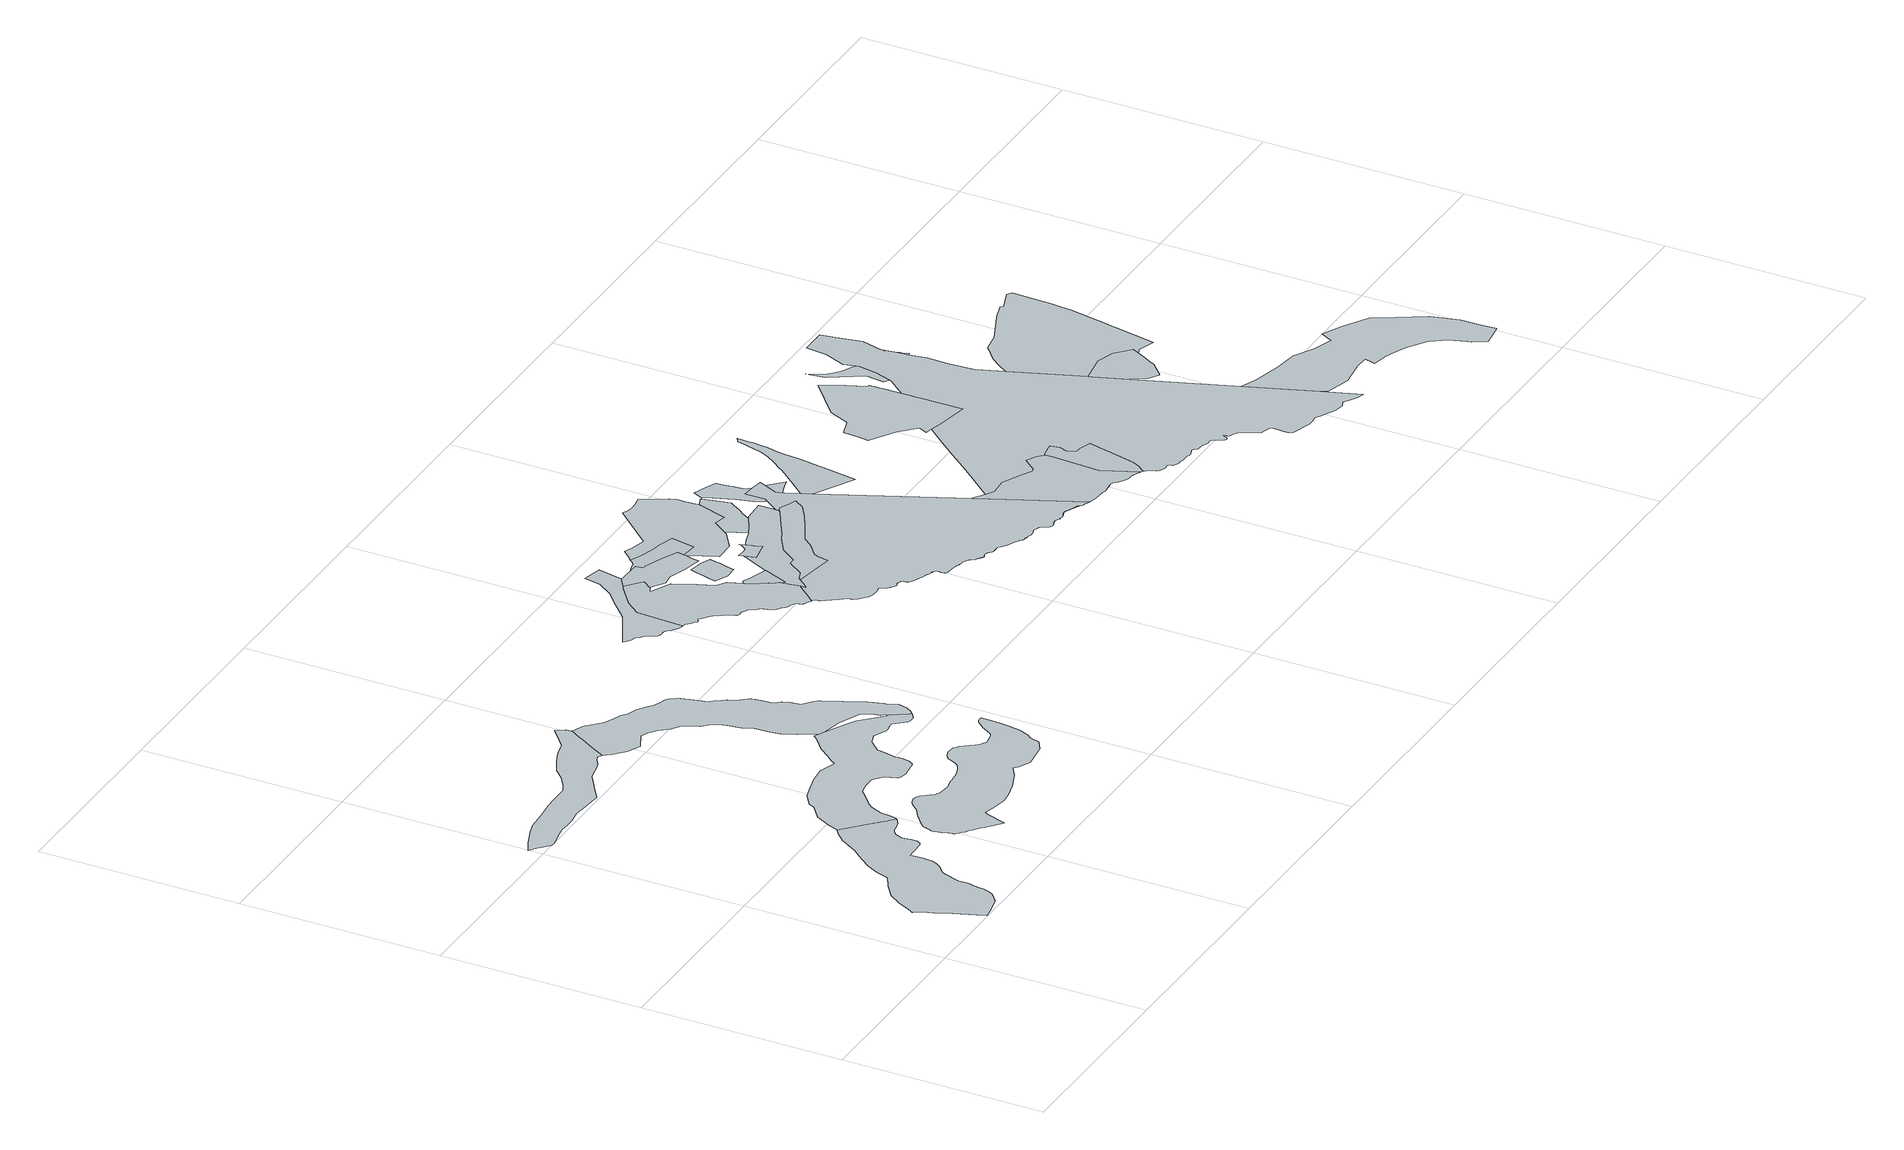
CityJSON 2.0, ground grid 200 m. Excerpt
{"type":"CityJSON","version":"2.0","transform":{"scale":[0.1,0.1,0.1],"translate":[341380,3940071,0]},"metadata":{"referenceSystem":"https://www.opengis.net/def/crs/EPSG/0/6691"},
"CityObjects":{
"object1":{"type":"GenericCityObject","attributes":{"prefecture":"14","disasterType":"1","areaType":"1","zoneNumber":"151-H24-41115","zoneName":"又野2","status":"0"},"geometry":[{"type":"MultiSurface","lod":"1","boundaries":[[[0,1,2,3,4,5,6,7,8,9,10,11,12,13,14,15,16,17,18,19,20,21,22,23,24,25,26,27,28,29,30,31,32,33,34,35,36,37,38,39,40,41,42,43,44,45,46,47,48,49,50,51,52,53,54,55,56,57,58,59,60,61,62,63,64,65,66,67,68,69,70,71,72,73,74,75,76,77,78,79,80,81,82,83,84,85,86,87,88,89,90,91,92,93,94,95]]]}]},
"object2":{"type":"GenericCityObject","attributes":{"prefecture":"14","disasterType":"1","areaType":"1","zoneNumber":"151-H24-41115","zoneName":"又野2","status":"0"},"geometry":[{"type":"MultiSurface","lod":"1","boundaries":[[[96,97,98,99,100,101,102,103,104,105,106,107,108,109,110,111,112,113,114,115,116,117,118,119,120,121,122,123,124,125,126,127,128,129,130,131,132,133,134,135,136,137,138,139,140,141,142,143,144,145,146,147,148,149,150,151,152,153,154,155]]]}]},
"object3":{"type":"GenericCityObject","attributes":{"prefecture":"14","disasterType":"1","areaType":"1","zoneNumber":"151-H24-41101","zoneName":"中野1","status":"0"},"geometry":[{"type":"MultiSurface","lod":"1","boundaries":[[[156,157,158,159,160,161,162,163,164,165,166,167,168,169,170,171,172,173,174,175,176,177,178,179,180,181,182,183,184,185,186,187,188,189,190,191,192,193,194,195,196,197,198,199,200,201,202,203,204,205,206,207,208,209,210,211,212,213,214,215,216,217,218,219,220,221,222,223,224,225,226,227,228,229,230,231,232,233,234,235,236,237,238,239,240,241,242,243,244,245,246,247,248,249,250,251,252,253,254,255,256,257,258,259,260,261,262,263,264,265,266,267,268,269,270,271,272,273,274,275,276,277,278,279,280,281,282,283,284,285,286,287,288,289,290,291,292,293,294,295,296,297,298,299,300]]]}]},
"object4":{"type":"GenericCityObject","attributes":{"prefecture":"14","disasterType":"1","areaType":"1","zoneNumber":"151-H24-41115","zoneName":"又野2","status":"0"},"geometry":[{"type":"MultiSurface","lod":"1","boundaries":[[[301,302,303,304,305,306,307,308,309,310,311,312,313,314,315,316,317,318,319,66,65,64,62,59,49,320,46,321,322,323,324,325,326,327,328,329,330,331,332,333,334,335,336,337,338,339,340,341,342,343,344,345,346,347,348,349,350,351,352,353,354,355,356,357,358,359,360,361,362,363,364,365,366,367,368,369,370,371,372,373,374,375,376,377,378,379,380,381,382,383,384]]]}]},
"object5":{"type":"GenericCityObject","attributes":{"prefecture":"14","disasterType":"1","areaType":"1","zoneNumber":"151-H24-41115","zoneName":"又野2","status":"0"},"geometry":[{"type":"MultiSurface","lod":"1","boundaries":[[[385,386,387,388,389,390,391,392,393,394,395,396,397,398,399,400,401,402,403,404,405,101,406,407,99,408,98,409,410,97,411,96,155,154,412,413,414,415,416,417,418,419,420,421,422,423,424,425,426,427,428,429,430,303,431,302,432,433,434,435,436,437,381,379,438,375,373,439,440,441,369,442,443,444,445,446,447,448,449,450,451,452,453,454,455,456,457,458,459,460,461,462,463,464,465,466,467,468,469,470,471,472,473,474,475,476,477,478,479,480,481,482,483,484]]]}]},
"object6":{"type":"GenericCityObject","attributes":{"prefecture":"14","disasterType":"2","areaType":"1","zoneNumber":82335,"zoneName":"三井C沢","status":"0"},"geometry":[{"type":"MultiSurface","lod":"1","boundaries":[[[485,486,487,488,489,490,491,492,493,494,495,496,497,498,499,500,501,502,503,504,505,506,507,508,509,510,511,512,513,514,515,516,517,518,519,520,521,522,523,524,525,526,527,528,529,530,531,532,533,534]]]}]},
"object7":{"type":"GenericCityObject","attributes":{"prefecture":"14","disasterType":"2","areaType":"2","zoneNumber":82335,"zoneName":"三井C沢","status":"0"},"geometry":[{"type":"MultiSurface","lod":"1","boundaries":[[[535,536,537,538,539,540,541,542,543,544,545,546,547,548,549,550,551,552,553]]]}]},
"object8":{"type":"GenericCityObject","attributes":{"prefecture":"14","disasterType":"1","areaType":"1","zoneNumber":"151-H22-41026","zoneName":"三井21","status":"0"},"geometry":[{"type":"MultiSurface","lod":"1","boundaries":[[[554,555,556,557,558,559,560,561,562,563,488,564,565,538,566,567,568,569,570,571,572,573,574,575,576,577,551,578,579,580,511,581,512,514,582,515,583,584,517,585,520,586,521,523,587,525,588,589,527,529,590,530,591,592,593,533,594,595,596,597,598,599,600,601,602,603,604,605,606,607,608,609,610,611,612,613,614,615,616,617,618,619,620,621,622,623,624,625,626,627,628,629,630,631,632,633,634,635,636,637,638,639,640,641,642,643,644,645,646,647,648,649,650,651,652,653,654,655,656,657,658,659,660,661,662,663,664,665,666,667]]]}]},
"object9":{"type":"GenericCityObject","attributes":{"prefecture":"14","disasterType":"1","areaType":"1","zoneNumber":"151-H22-41026","zoneName":"三井21","status":"0"},"geometry":[{"type":"MultiSurface","lod":"1","boundaries":[[[668,669,670,671,672,673,674,675,664,676,677,678,679,680,681,659,682,683]]]}]},
"object10":{"type":"GenericCityObject","attributes":{"prefecture":"14","disasterType":"1","areaType":"1","zoneNumber":"151-H22-41028","zoneName":"三井23","status":"0"},"geometry":[{"type":"MultiSurface","lod":"1","boundaries":[[[684,685,686,687,688,689,690,489,540,691,539,564,487,692,560,693,694,695,696,697,698,699,700,701,702,703,704,705,706,707,708]]]}]},
"object11":{"type":"GenericCityObject","attributes":{"prefecture":"14","disasterType":"1","areaType":"1","zoneNumber":"151-H22-41027","zoneName":"三井22","status":"0"},"geometry":[{"type":"MultiSurface","lod":"1","boundaries":[[[709,710,711,712,713,714,715,716,717,718,719,720,721,722]]]}]},
"object12":{"type":"GenericCityObject","attributes":{"prefecture":"14","disasterType":"1","areaType":"1","zoneNumber":"151-H22-41028","zoneName":"三井23","status":"0"},"geometry":[{"type":"MultiSurface","lod":"1","boundaries":[[[723,724,725,726,727,728,729,730,731,732,733,734,735,736,737,688,738,739,740,741,742,701,743,744]]]}]},
"object13":{"type":"GenericCityObject","attributes":{"prefecture":"14","disasterType":"1","areaType":"1","zoneNumber":"151-H22-41025","zoneName":"三井20","status":"0"},"geometry":[{"type":"MultiSurface","lod":"1","boundaries":[[[745,746,747,748,749,750,751,752,753,754,755,756,757,758,759,760,761,762,763]]]}]},
"object14":{"type":"GenericCityObject","attributes":{"prefecture":"14","disasterType":"1","areaType":"1","zoneNumber":"151-H22-41028","zoneName":"三井23","status":"0"},"geometry":[{"type":"MultiSurface","lod":"1","boundaries":[[[764,765,766,767,768,769,770,732,771,684,772,708,705,773,774,742,700,775,776,777,778,779,780,781,782,783,784,785,786,787,788,789,790,791,792,793]]]}]},
"object15":{"type":"GenericCityObject","attributes":{"prefecture":"14","disasterType":"1","areaType":"1","zoneNumber":"151-H22-41025","zoneName":"三井20","status":"0"},"geometry":[{"type":"MultiSurface","lod":"1","boundaries":[[[794,795,796,797,798,799,800,801,802,803,804,805,806,807,808,809,810,811,812,813,814,815,816,817,818,819,820,821,745,822,749,754,757,823,824,672,825,826,827,659,828,829,830,831,832,833,834]]]}]},
"object16":{"type":"GenericCityObject","attributes":{"prefecture":"14","disasterType":"1","areaType":"1","zoneNumber":"151-H22-41024","zoneName":"三井19","status":"0"},"geometry":[{"type":"MultiSurface","lod":"1","boundaries":[[[835,836,837,838,839,840,841,842,843,844,802,845,846,847,848,849,850,851,852,853,854,855,856,857,858,859,860,861,862,863,864,865,866,867,868,869,870,871,872,873,874,875,876,834,877,878,879,880,881,882,883,884,885,886,887,888]]]}]},
"object17":{"type":"GenericCityObject","attributes":{"prefecture":"14","disasterType":"1","areaType":"1","zoneNumber":"151-H22-41028","zoneName":"三井23","status":"0"},"geometry":[{"type":"MultiSurface","lod":"1","boundaries":[[[889,781,890,891,892,893,894,895,896,897,778,819,898,899,817,900,901,902,903,904,905,906,907]]]}]},
"object18":{"type":"GenericCityObject","attributes":{"prefecture":"14","disasterType":"2","areaType":"1","zoneNumber":82336,"zoneName":"三井B沢","status":"0"},"geometry":[{"type":"MultiSurface","lod":"1","boundaries":[[[908,909,910,911,912,913,914,915,916,917,918,811,919,920,806,843,921,844,804,922,923,924,925,926,852,927,854,857,928,859,929,860,862,930,863,931,866,932,867,933,868,934,870,935,936,937,873,938,939,830,657,940,941,942,943,944,640,945,643,645,946,648,947,948,653,949,950,951,952,953,954,955,956,957,958,959,960,961,962,963,964,965,966,967,968,969,970,971,972,973,974,975,976,977,978,979,980,981,982,983,984,985,986,987,988,989,990,991,992,993,994,995,996,997,998,999,1000,1001,1002,1003,1004,1005,1006,1007,1008,1009,1010,1011,1012,1013,1014,1015,1016,1017,1018,1019,1020,1021,1022,1023,1024,1025,1026,1027,1028,1029,1030,1031,1032,1033,1034,1035,1036,1037,1038,1039,1040,1041,1042,1043,1044,1045,1046,1047,1048,1049,1050,1051,1052,1053,1054,1055,1056,1057,1058,1059,1060,1061,1062,1063,1064,1065,1066,1067,1068,1069,1070,1071,1072,1073,1074,1075,1076,1077,1078,1079,1080,1081,1082,1083,1084,1085,1086,1087,1088,1089]]]}]},
"object19":{"type":"GenericCityObject","attributes":{"prefecture":"14","disasterType":"1","areaType":"1","zoneNumber":"151-H22-41023","zoneName":"三井18","status":"0"},"geometry":[{"type":"MultiSurface","lod":"1","boundaries":[[[1090,1091,1092,1093,1094,1095,1096,1097,1098,1099,1100,964,1101,966,1102,1103,1104,1105,1106,1107,1108,1109,971,1110,972,1111,1112,974,1113,975,977,1114,1115,1116,979,1117,980,1118,1119,982,1120,984,1121,1122,986,1123,988,990,1124,992,1125,1126,993,995,1127,1128,997,1129,1130,1131,1132,1000,1133,1134,1002,1135,1004,1136,1137,1138,1008,1139,1010,1140,1141,1013,1142,1143,1144,1145,1146,1147,1148,1149,1150,1151,1152,1018,1020,1153,1154,1022,1155,1156,1023,1024,1157,1158,1026,1159,1028,1160,1030,1161,1032,1162,1163,1164,1165,1036,1037,1166,1167,1039,1168,1169,1170,1171,1172,1044,1173,1174,1047,1175,1176,1177,1178,1050,1179,1180,1181,1182,1183,1184,1185,1054,1186,1187,1188,1189,1058,1190,1191,1192,1193,1194,1195,1062,1196,1197,1198,1065,1199,1200,1201,1066,1202,1203,1068,1204,1205,1206,1207,1074,1208,1075,1209,1210,1077,1211,1212,1080,1213,1214,1215,1216,1217,1218,1085,1219,1220,1221,1222,1223,1224,1225,1226,1227,1228,1229,1230,1231,1232,1233,1234,1235,1236,1237,1238,1239,1240,1241,1242,1243,1244,1245,1246,1247,1248,1249,1250,1251,1252,1253,1254,1255,1256,1257,1258,1259,1260,1261,1262,1263,1264,1265,1266,1267,1268,1269,1270,1271,1272,1273,1274,1088,1275,1276]]]}]},
"object20":{"type":"GenericCityObject","attributes":{"prefecture":"14","disasterType":"2","areaType":"2","zoneNumber":82336,"zoneName":"三井B沢","status":"0"},"geometry":[{"type":"MultiSurface","lod":"1","boundaries":[[[1277,1278,1279,1280,1281,1282,1283,1284,1285]]]}]},
"object21":{"type":"GenericCityObject","attributes":{"prefecture":"14","disasterType":"1","areaType":"1","zoneNumber":"151-H22-41029","zoneName":"三井24","status":"0"},"geometry":[{"type":"MultiSurface","lod":"1","boundaries":[[[1286,1287,912,1288,914,1289,1290,1291,1292,1293,1294,1295,1296,1297,1298,1299,1300,1301,1302,1303,1304,1305,1306,1307,1308,1309,1310,1311,1312,1313,917,1314,1315,1281,1316,1283,1317,910]]]}]},
"object22":{"type":"GenericCityObject","attributes":{"prefecture":"14","disasterType":"1","areaType":"1","zoneNumber":"151-H22-41029","zoneName":"三井24","status":"0"},"geometry":[{"type":"MultiSurface","lod":"1","boundaries":[[[1318,1319,1320,1321,1322,1323,1324,1325,1326,1327,1328,1329,1330,1331,1332,1333,1334,1335,1336,1337,908,1338,1089,1339,1340]]]}]},
"object23":{"type":"GenericCityObject","attributes":{"prefecture":"14","disasterType":"1","areaType":"1","zoneNumber":"151-H22-41022","zoneName":"三井17","status":"0"},"geometry":[{"type":"MultiSurface","lod":"1","boundaries":[[[1341,1342,1343,1344,1345,1346,1347,1348,1349,1350,1351,1352,1353,1354,1355,1356,1357,1358,1359,1260,1360,1361,1362,1363,1364,1365,1366,1367,1241,1368,1369,1243,1370,1371,1246,1248,1372,1249,1373,1252,1374,1375,1255,1376,1377,1378,1379]]]}]},
"object24":{"type":"GenericCityObject","attributes":{"prefecture":"14","disasterType":"1","areaType":"1","zoneNumber":"151-H22-41030","zoneName":"三井25","status":"0"},"geometry":[{"type":"MultiSurface","lod":"1","boundaries":[[[1380,1381,1382,1383,1384,1385,1386,1387,1388,1389,1390,1391,1392,1393,1394,1395,1396,1397,1398,1399,1400,1401,1402,1403,1404,1405,1406]]]}]},
"object25":{"type":"GenericCityObject","attributes":{"prefecture":"14","disasterType":"2","areaType":"1","zoneNumber":82043,"zoneName":"三井A沢","status":"0"},"geometry":[{"type":"MultiSurface","lod":"1","boundaries":[[[1407,1408,1409,1410,1411,1412,1413,1414,1415,1416,1417,1418,1419,1420,1421,1422,1423,1424,1425,1426,1427,1428,1429,1430,1384,1431,1432,1433,1434,1435,1403,1436,1437,1438,1439,1440,1441,1273,1087,1442,1443,1444,1034,1163,1164,1035,1038,1167,1445,1041,1170,1446,1447,1045,1174,1048,1176,1448,1178,1049,1180,1449,1181,1184,1053,1450,1189,1451,1057,1190,1452,1192,1195,1061,1453,1198,1064,1454,1200,1066,1202,1203,1069,1455,1071,1456,1072,1207,1457,1458,1212,1079,1215,1082,1459,1083,1217,1460,1086,1220,1461,1221,1223,1462,1224,1463,1228,1464,1465,1466,1234,1467,1468,1469,1367,1242,1369,1470,1245,1371,1471,1375,1254,1377,1472,1379,1473,1474,1475,1476,1477,1478,1479,1480,1481,1482,1483,1484,1485,1486,1487,1488,1489,1490,1491,1492,1493,1494,1495,1496,1497,1498,1499,1500,1501,1502,1503,1504,1505,1506,1507,1508,1509,1510,1511,1512,1513,1514,1515,1516,1517,1518,1519,1520,1521,1522,1523,1524,1525,1526,1527,1528,1529]]]}]},
"object26":{"type":"GenericCityObject","attributes":{"prefecture":"14","disasterType":"1","areaType":"1","zoneNumber":"151-H22-41030","zoneName":"三井25","status":"0"},"geometry":[{"type":"MultiSurface","lod":"1","boundaries":[[[1530,1531,1532,1533,1383,1534,1432,1535,1536,1537,1538,1539,1540,1434,1541,1406,1542,1543]]]}]},
"object27":{"type":"GenericCityObject","attributes":{"prefecture":"14","disasterType":"1","areaType":"1","zoneNumber":"151-H22-41021","zoneName":"三井16","status":"0"},"geometry":[{"type":"MultiSurface","lod":"1","boundaries":[[[1544,1545,1546,1547,1548,1549,1550,1551,1552,1553,1554,1555]]]}]},
"object28":{"type":"GenericCityObject","attributes":{"prefecture":"14","disasterType":"1","areaType":"1","zoneNumber":"151-H22-41032","zoneName":"三井27","status":"0"},"geometry":[{"type":"MultiSurface","lod":"1","boundaries":[[[1556,1557,1558,1559,1560,1561,1562,1563,1564,1565,1566,1567,1568,1569,1570,1571,1572]]]}]},
"object29":{"type":"GenericCityObject","attributes":{"prefecture":"14","disasterType":"1","areaType":"1","zoneNumber":"151-H22-41021","zoneName":"三井16","status":"0"},"geometry":[{"type":"MultiSurface","lod":"1","boundaries":[[[1573,1574,1575,1576,1577,1578,1579,1580,1581,1582,1583,1584]]]}]},
"object30":{"type":"GenericCityObject","attributes":{"prefecture":"14","disasterType":"1","areaType":"1","zoneNumber":"151-H22-41031","zoneName":"三井26","status":"0"},"geometry":[{"type":"MultiSurface","lod":"1","boundaries":[[[1414,1585,1586,1587,1416,1588,1589,1590,1591,1425,1592,1593,1594,1595,1596,1597,1598,1599,1600,1601,1602,1429,1603,1604,1605,1606,1607,1608,1609]]]}]},
"object31":{"type":"GenericCityObject","attributes":{"prefecture":"14","disasterType":"2","areaType":"2","zoneNumber":82043,"zoneName":"三井A沢","status":"0"},"geometry":[{"type":"MultiSurface","lod":"1","boundaries":[[[1610,1611,1612,1613,1614,1615,1616,1617,1618]]]}]},
"object32":{"type":"GenericCityObject","attributes":{"prefecture":"14","disasterType":"1","areaType":"1","zoneNumber":"151-H22-41020","zoneName":"三井15","status":"0"},"geometry":[{"type":"MultiSurface","lod":"1","boundaries":[[[1619,1620,1621,1622,1623,1624,1625,1626,1408,1627,1628,1629,1630,1631,1632,1633,1529,1634,1635,1636,1637]]]}]},
"object33":{"type":"GenericCityObject","attributes":{"prefecture":"14","disasterType":"1","areaType":"1","zoneNumber":"151-H22-41032","zoneName":"三井27","status":"0"},"geometry":[{"type":"MultiSurface","lod":"1","boundaries":[[[1638,1639,1640,1641,1642,1643,1644,1645,1646,1647,1648,1649,1409,1650,1651,1652,1653,1654,1655,1627,1407,1656,1657,1658,1622,1659,1660,1661,1662,1663,1664,1665,1666,1667]]]}]},
"object34":{"type":"GenericCityObject","attributes":{"prefecture":"14","disasterType":"1","areaType":"1","zoneNumber":"151-H22-41019","zoneName":"三井14","status":"0"},"geometry":[{"type":"MultiSurface","lod":"1","boundaries":[[[1668,1669,1670,1528,1671,1672,1673,1674,1675,1676,1677,1678,1679,1680,1681,1682,1683,1527,1684,1685,1686,1687,1688,1689,1690,1691,1692,1693,1694,1695,1696,1697,1698,1699,1700,1701,1702,1703,1704,1705,1706,1707,1708,1709,1710,1711,1712,1713,1714,1715,1716,1717]]]}]}
},
"vertices":[
[1100,63,0],[1138,94,0],[1186,137,0],[1212,179,0],[1224,203,0],[1233,252,0],[1236,269,0],[1237,271,0],[1252,366,0],[1255,381,0],[1261,409,0],[1264,451,0],[1262,515,0],[1275,559,0],[1280,571,0],[1281,574,0],[1302,630,0],[1315,673,0],[1341,711,0],[1379,746,0],[1412,779,0],[1447,829,0],[1470,881,0],[1473,949,0],[1473,960,0],[1476,979,0],[1476,980,0],[1466,1066,0],[1466,1094,0],[1513,1099,0],[1543,1101,0],[1545,1101,0],[1664,1102,0],[1698,1119,0],[1715,1156,0],[1715,1217,0],[1704,1276,0],[1704,1277,0],[1705,1303,0],[1716,1333,0],[1737,1379,0],[1774,1412,0],[1797,1426,0],[1854,1434,0],[1903,1445,0],[1976,1490,0],[1975,1491,0],[1954,1510,0],[1943,1521,0],[1933,1530,0],[1929,1533,0],[1922,1539,0],[1914,1545,0],[1896,1563,0],[1892,1567,0],[1880,1579,0],[1869,1590,0],[1854,1603,0],[1836,1619,0],[1827,1630,0],[1826,1631,0],[1820,1638,0],[1798,1657,0],[1794,1661,0],[1790,1664,0],[1642,1804,0],[1569,1873,0],[1507,1827,0],[1424,1747,0],[1318,1574,0],[1281,1529,0],[1214,1449,0],[1131,1343,0],[1067,1217,0],[1033,1124,0],[1019,1092,0],[903,1027,0],[762,923,0],[675,796,0],[615,673,0],[601,649,0],[598,645,0],[594,641,0],[594,640,0],[592,635,0],[585,623,0],[588,622,0],[605,612,0],[629,553,0],[670,447,0],[730,295,0],[809,93,0],[816,77,0],[841,11,0],[842,9,0],[957,27,0],
[1891,4511,0],[1918,4556,0],[1954,4616,0],[1972,4646,0],[2010,4710,0],[2021,4730,0],[2040,4762,0],[2032,4787,0],[2028,4809,0],[1978,4895,0],[1977,4895,0],[1945,4868,0],[1926,4850,0],[1924,4848,0],[1922,4847,0],[1776,4721,0],[1664,4693,0],[1583,4670,0],[1481,4622,0],[1363,4560,0],[1269,4466,0],[1159,4391,0],[1090,4356,0],[1085,4353,0],[1084,4354,0],[1069,4351,0],[999,4348,0],[902,4351,0],[777,4346,0],[648,4330,0],[543,4319,0],[406,4311,0],[294,4275,0],[202,4238,0],[117,4205,0],[105,4200,0],[5,4149,0],[76,4088,0],[118,4052,0],[172,4006,0],[202,3996,0],[274,4010,0],[380,4032,0],[464,4047,0],[547,4038,0],[635,4039,0],[763,4059,0],[846,4054,0],[961,4042,0],[1108,4029,0],[1235,4119,0],[1322,4178,0],[1407,4233,0],[1508,4254,0],[1555,4263,0],[1629,4290,0],[1680,4323,0],[1735,4347,0],[1777,4319,0],[1828,4405,0],
[3894,1630,0],[3851,1631,0],[3844,1631,0],[3837,1627,0],[3833,1625,0],[3826,1622,0],[3825,1621,0],[3808,1609,0],[3755,1547,0],[3751,1542,0],[3698,1446,0],[3696,1449,0],[3691,1442,0],[3672,1421,0],[3669,1419,0],[3663,1417,0],[3662,1416,0],[3626,1407,0],[3572,1397,0],[3544,1391,0],[3540,1392,0],[3538,1393,0],[3534,1396,0],[3517,1406,0],[3503,1417,0],[3494,1423,0],[3478,1435,0],[3428,1488,0],[3420,1497,0],[3362,1576,0],[3349,1582,0],[3334,1593,0],[3322,1602,0],[3310,1611,0],[3296,1613,0],[3279,1616,0],[3272,1617,0],[3261,1618,0],[3241,1618,0],[3209,1616,0],[3167,1597,0],[3133,1568,0],[3127,1562,0],[3119,1546,0],[3087,1477,0],[3085,1472,0],[3066,1447,0],[3063,1444,0],[3030,1421,0],[3029,1422,0],[3029,1421,0],[2943,1384,0],[2936,1383,0],[2897,1376,0],[2889,1375,0],[2865,1371,0],[2864,1370,0],[2782,1367,0],[2776,1366,0],[2757,1362,0],[2703,1350,0],[2685,1346,0],[2684,1346,0],[2674,1347,0],[2604,1352,0],[2600,1352,0],[2576,1357,0],[2555,1361,0],[2527,1373,0],[2525,1373,0],[2522,1376,0],[2494,1409,0],[2485,1420,0],[2441,1478,0],[2431,1489,0],[2402,1509,0],[2395,1514,0],[2383,1515,0],[2371,1517,0],[2354,1519,0],[2346,1517,0],[2315,1509,0],[2303,1505,0],[2288,1495,0],[2286,1493,0],[2271,1481,0],[2201,1409,0],[2196,1405,0],[2120,1353,0],[2085,1325,0],[2054,1302,0],[2052,1301,0],[1995,1251,0],[1985,1242,0],[1972,1230,0],[1970,1223,0],[1943,1139,0],[1939,1131,0],[1936,1122,0],[1935,1121,0],[1952,1035,0],[1965,1007,0],[1980,936,0],[1980,919,0],[1980,914,0],[2013,888,0],[2018,883,0],[2026,874,0],[2056,851,0],[2063,845,0],[2090,825,0],[2112,805,0],[2141,782,0],[2175,754,0],[2200,734,0],[2213,722,0],[2270,676,0],[2347,612,0],[2418,812,0],[2433,846,0],[2563,816,0],[2702,793,0],[2822,808,0],[2962,846,0],[3133,914,0],[3239,984,0],[3276,949,0],[3397,890,0],[3650,922,0],[3706,959,0],[3749,986,0],[3779,1087,0],[3813,1127,0],[3814,1129,0],[3814,1130,0],[3833,1171,0],[3858,1226,0],[3876,1329,0],[3876,1332,0],[3880,1355,0],[3884,1419,0],[3884,1420,0],[3884,1421,0],[3884,1431,0],[3889,1536,0],
[3257,2638,0],[3029,2758,0],[2985,2781,0],[2939,2805,0],[2893,2750,0],[2767,2648,0],[2679,2538,0],[2622,2466,0],[2596,2427,0],[2559,2433,0],[2421,2479,0],[2253,2457,0],[2116,2424,0],[1984,2386,0],[1863,2303,0],[1825,2235,0],[1695,2132,0],[1604,1974,0],[1576,1882,0],[1964,1500,0],[1992,1530,0],[1999,1581,0],[2001,1634,0],[2008,1666,0],[2008,1668,0],[2065,1789,0],[2088,1815,0],[2111,1843,0],[2242,1953,0],[2271,1987,0],[2333,1999,0],[2376,2006,0],[2408,2006,0],[2438,2005,0],[2486,2003,0],[2517,1985,0],[2580,1924,0],[2606,1868,0],[2621,1813,0],[2647,1794,0],[2652,1790,0],[2720,1782,0],[2835,1796,0],[2867,1798,0],[2901,1812,0],[2930,1859,0],[2944,1919,0],[2942,1969,0],[2938,2003,0],[2965,2123,0],[2976,2197,0],[3058,2282,0],[3059,2281,0],[3062,2284,0],[3083,2306,0],[3132,2319,0],[3180,2338,0],[3293,2283,0],[3304,2277,0],[3305,2277,0],[3348,2276,0],[3398,2290,0],[3435,2289,0],[3537,2180,0],[3565,2168,0],[3616,2166,0],[3675,2207,0],[3676,2208,0],[3675,2210,0],[3666,2224,0],[3653,2244,0],[3642,2260,0],[3635,2270,0],[3625,2285,0],[3623,2290,0],[3614,2306,0],[3601,2325,0],[3585,2350,0],[3576,2364,0],[3566,2381,0],[3562,2383,0],[3555,2386,0],[3549,2389,0],[3345,2595,0],
[2953,4208,0],[2929,4241,0],[2896,4266,0],[2846,4283,0],[2783,4309,0],[2699,4370,0],[2684,4377,0],[2624,4413,0],[2535,4446,0],[2480,4488,0],[2408,4519,0],[2303,4564,0],[2288,4576,0],[2286,4577,0],[2190,4672,0],[2169,4694,0],[2138,4707,0],[2084,4734,0],[2060,4741,0],[2040,4761,0],[2026,4736,0],[2003,4702,0],[1980,4661,0],[1965,4634,0],[1937,4589,0],[1926,4571,0],[1907,4535,0],[1837,4253,0],[1947,4157,0],[2077,4095,0],[2238,4173,0],[2315,4143,0],[2395,4081,0],[2467,3988,0],[2547,3942,0],[2573,3900,0],[2631,3781,0],[2689,3724,0],[2735,3652,0],[2754,3577,0],[2769,3437,0],[2815,3334,0],[2825,3187,0],[2836,3084,0],[2897,2951,0],[2949,2865,0],[2992,2765,0],[3244,2715,0],[3455,2620,0],[3516,2516,0],[3529,2444,0],[3556,2420,0],[3562,2384,0],[3616,2300,0],[3655,2238,0],[3673,2208,0],[3674,2209,0],[3712,2240,0],[3746,2296,0],[3771,2387,0],[3729,2495,0],[3722,2515,0],[3722,2516,0],[3685,2658,0],[3668,2691,0],[3629,2763,0],[3620,2785,0],[3619,2787,0],[3594,2858,0],[3555,2918,0],[3506,3036,0],[3497,3055,0],[3477,3081,0],[3380,3163,0],[3365,3263,0],[3339,3332,0],[3294,3384,0],[3295,3384,0],[3294,3385,0],[3284,3425,0],[3282,3487,0],[3270,3559,0],[3257,3595,0],[3257,3596,0],[3251,3613,0],[3250,3614,0],[3226,3650,0],[3176,3709,0],[3148,3777,0],[3117,3817,0],[3118,3818,0],[3084,3872,0],[3036,3920,0],[3027,3970,0],[3005,4082,0],[3005,4083,0],[3005,4084,0],[3005,4087,0],[2983,4160,0],[2966,4189,0],
[4264,5331,0],[4416,5453,0],[4452,5477,0],[4497,5506,0],[4601,5574,0],[4610,5580,0],[4656,5821,0],[4471,5869,0],[4437,5700,0],[4333,5550,0],[4179,5413,0],[4019,5263,0],[3818,5160,0],[3627,5063,0],[3652,5041,0],[3680,5021,0],[3701,5008,0],[3722,5008,0],[3740,5002,0],[3757,4985,0],[3774,4962,0],[3803,4944,0],[3819,4926,0],[3838,4898,0],[3847,4870,0],[3859,4845,0],[3868,4838,0],[3875,4833,0],[3880,4830,0],[3890,4827,0],[3907,4823,0],[3919,4820,0],[3939,4821,0],[3954,4821,0],[3972,4814,0],[3975,4812,0],[3983,4806,0],[3989,4801,0],[3990,4799,0],[4005,4777,0],[4012,4771,0],[4016,4766,0],[4045,4747,0],[4051,4743,0],[4055,4741,0],[4060,4738,0],[4079,4728,0],[4123,4717,0],[4123,4718,0],[4146,5188,0],
[4109,5210,0],[4239,5355,0],[4388,5486,0],[4451,5542,0],[4468,5556,0],[4493,5579,0],[4545,5625,0],[4590,5838,0],[4560,5846,0],[4515,5858,0],[4483,5669,0],[4356,5523,0],[4207,5386,0],[4070,5233,0],[3942,5079,0],[3882,5023,0],[3926,4995,0],[3977,4961,0],[4012,5034,0],
[4727,5147,0],[4588,5221,0],[4532,5244,0],[4529,5249,0],[4528,5252,0],[4575,5275,0],[4588,5291,0],[4657,5374,0],[4630,5396,0],[4580,5437,0],[4463,5534,0],[4459,5537,0],[4435,5551,0],[4428,5554,0],[4411,5546,0],[4395,5524,0],[4361,5498,0],[4307,5449,0],[4300,5443,0],[4275,5420,0],[4260,5405,0],[4247,5393,0],[4207,5356,0],[4018,5161,0],[3852,4861,0],[3851,4861,0],[3860,4846,0],[3872,4834,0],[3894,4826,0],[3917,4821,0],[3936,4821,0],[3954,4820,0],[3977,4811,0],[3992,4798,0],[4015,4767,0],[4035,4753,0],[4058,4739,0],[4079,4730,0],[4098,4726,0],[4114,4720,0],[4153,4714,0],[4178,4696,0],[4199,4675,0],[4225,4659,0],[4233,4648,0],[4238,4638,0],[4246,4634,0],[4259,4635,0],[4278,4648,0],[4286,4654,0],[4296,4651,0],[4307,4643,0],[4316,4629,0],[4330,4615,0],[4364,4592,0],[4380,4579,0],[4396,4561,0],[4428,4528,0],[4445,4498,0],[4472,4463,0],[4494,4411,0],[4502,4379,0],[4510,4372,0],[4526,4365,0],[4543,4363,0],[4569,4370,0],[4609,4347,0],[4637,4334,0],[4648,4322,0],[4658,4304,0],[4668,4286,0],[4682,4268,0],[4698,4254,0],[4709,4238,0],[4715,4218,0],[4724,4179,0],[4730,4161,0],[4746,4129,0],[4758,4113,0],[4788,4096,0],[4800,4084,0],[4823,4058,0],[4839,4046,0],[4854,4038,0],[4884,4031,0],[4932,4003,0],[4940,3994,0],[4940,3982,0],[4938,3971,0],[4940,3960,0],[4940,3959,0],[4943,3956,0],[4951,3946,0],[4969,3935,0],[4970,3934,0],[4986,3925,0],[5006,3915,0],[5025,3906,0],[5034,3903,0],[5034,3904,0],[5086,3963,0],[5194,4087,0],[5217,4109,0],[5217,4111,0],[5204,4196,0],[5192,4277,0],[5190,4295,0],[5145,4349,0],[5137,4384,0],[5060,4505,0],[5031,4578,0],[4975,4717,0],[4886,4777,0],[4829,4941,0],
[5264,4365,0],[5264,4366,0],[5283,4414,0],[5289,4429,0],[5319,4507,0],[5137,4569,0],[5070,4603,0],[5036,4582,0],[5011,4566,0],[4988,4547,0],[4964,4526,0],[4928,4496,0],[4887,4462,0],[5032,4364,0],[5219,4262,0],[5239,4307,0],
[4861,5562,0],[4861,5564,0],[4791,5567,0],[4761,5568,0],[4751,5568,0],[4698,5571,0],[4662,5572,0],[4472,5579,0],[4438,5400,0],[4721,5195,0],[4832,5212,0],[5014,5157,0],[5198,5111,0],[5208,5158,0],[5220,5209,0],[5228,5245,0],[5231,5258,0],[5235,5276,0],[5241,5301,0],[5250,5343,0],[5094,5422,0],[4934,5479,0],[4908,5489,0],[4869,5489,0],[4867,5512,0],
[5229,4860,0],[5248,4933,0],[5257,4970,0],[5271,5031,0],[5167,5075,0],[5026,5097,0],[5010,5038,0],[5000,5000,0],[4984,4937,0],[4968,4878,0],[4953,4821,0],[5086,4764,0],[5206,4763,0],[5212,4788,0],
[5419,5362,0],[5426,5399,0],[5431,5427,0],[5444,5497,0],[5301,5538,0],[5187,5565,0],[5046,5611,0],[4944,5658,0],[4937,5651,0],[4931,5646,0],[4900,5615,0],[4882,5602,0],[4866,5598,0],[4839,5592,0],[4784,5576,0],[4750,5568,0],[4663,5548,0],[4936,5380,0],[5099,5318,0],[5221,5281,0],[5401,5263,0],[5410,5316,0],
[5636,4868,0],[5620,4921,0],[5614,4894,0],[5592,4865,0],[5574,4841,0],[5570,4836,0],[5562,4831,0],[5559,4830,0],[5557,4830,0],[5549,4831,0],[5513,4835,0],[5450,4841,0],[5460,4797,0],[5487,4686,0],[5682,4718,0],[5659,4793,0],[5653,4813,0],[5649,4826,0],[5638,4862,0],
[5643,6095,0],[5283,5701,0],[5135,5732,0],[5051,5769,0],[4982,5696,0],[4934,5650,0],[4934,5649,0],[4882,5586,0],[4833,5528,0],[5033,5432,0],[5209,5306,0],[5355,4979,0],[5551,4989,0],[5733,5112,0],[5752,5138,0],[5857,5285,0],[5980,5256,0],[6073,5549,0],[6077,5561,0],[6074,5594,0],[6068,5661,0],[6067,5663,0],[6069,5741,0],[6070,5756,0],[6065,5777,0],[6050,5838,0],[5910,6078,0],[5823,6062,0],[5761,6060,0],[5708,6065,0],
[5335,4184,0],[5420,4215,0],[5531,4370,0],[5534,4373,0],[5600,4374,0],[5711,4530,0],[5875,4633,0],[5957,4671,0],[6176,4798,0],[6186,4804,0],[6220,4822,0],[6254,4842,0],[6264,4847,0],[6292,4862,0],[6307,4878,0],[6307,4886,0],[6308,4895,0],[6308,4907,0],[6308,4938,0],[6307,4980,0],[6307,5014,0],[6305,5080,0],[6089,5066,0],[6056,5049,0],[5931,4983,0],[5834,4939,0],[5821,4933,0],[5710,4901,0],[5588,4846,0],[5406,4678,0],[5356,4580,0],[5314,4498,0],[5210,4451,0],[5190,4296,0],[5204,4197,0],[5217,4113,0],[5217,4112,0],[5217,4110,0],[5221,4056,0],[5244,4072,0],[5321,4167,0],
[6481,4841,0],[6432,4861,0],[6376,4885,0],[6372,4886,0],[6348,4891,0],[6329,4886,0],[6290,4859,0],[6286,4856,0],[6260,4842,0],[6243,4833,0],[6148,4783,0],[6144,4787,0],[6134,4786,0],[6088,4766,0],[5964,4690,0],[5960,4690,0],[5959,4690,0],[5917,4664,0],[5887,4645,0],[5835,4613,0],[5813,4599,0],[5812,4599,0],[5796,4601,0],[5771,4593,0],[5767,4591,0],[5740,4579,0],[5736,4577,0],[5712,4558,0],[5696,4545,0],[5683,4534,0],[5681,4532,0],[5641,4493,0],[5572,4424,0],[5510,4363,0],[5509,4363,0],[5471,4329,0],[5365,4236,0],[5285,4159,0],[5287,4159,0],[5292,4160,0],[5296,4164,0],[5310,4170,0],[5356,4157,0],[5627,4113,0],[5723,4098,0],[5726,4097,0],[5750,4198,0],[5770,4251,0],[5896,4357,0],[5972,4452,0],[6183,4557,0],[6323,4634,0],[6462,4726,0],[6524,4823,0],
[6160,5589,0],[5796,5425,0],[5656,5465,0],[5642,5402,0],[5635,5368,0],[5625,5323,0],[5615,5278,0],[5604,5225,0],[5749,5144,0],[5903,4774,0],[5906,4779,0],[6091,5111,0],[6110,5136,0],[6152,5190,0],[6165,5206,0],[6180,5232,0],[6217,5293,0],[6232,5317,0],[6174,5584,0],
[6660,4845,0],[6601,4980,0],[6598,4996,0],[6584,5062,0],[6642,5186,0],[6674,5254,0],[6558,5266,0],[6431,5280,0],[6433,5078,0],[6410,5047,0],[6379,5004,0],[6297,4892,0],[6272,4856,0],[6258,4840,0],[6197,4812,0],[6110,4779,0],[6032,4740,0],[5963,4693,0],[5918,4665,0],[5873,4633,0],[5793,4600,0],[5748,4585,0],[5700,4548,0],[5654,4504,0],[5604,4462,0],[5542,4389,0],[5480,4339,0],[5416,4269,0],[5371,4230,0],[5323,4183,0],[5275,4151,0],[5229,4123,0],[5184,4081,0],[5141,4045,0],[5088,4016,0],[5035,4009,0],[4974,3999,0],[4937,3965,0],[4952,3941,0],[4987,3928,0],[5023,3909,0],[5050,3898,0],[5063,3874,0],[5070,3837,0],[5093,3797,0],[5169,3701,0],[5192,3669,0],[5211,3653,0],[5221,3626,0],[5218,3594,0],[5254,3552,0],[5301,3511,0],[5325,3490,0],[5370,3468,0],[5441,3465,0],[5473,3470,0],[5481,3472,0],[5505,3477,0],[5506,3474,0],[5530,3429,0],[5543,3403,0],[5591,3365,0],[5617,3352,0],[5638,3367,0],[5644,3368,0],[5662,3370,0],[5701,3352,0],[5708,3349,0],[5709,3348,0],[5709,3345,0],[5711,3306,0],[5716,3299,0],[5729,3280,0],[5735,3271,0],[5768,3258,0],[5790,3249,0],[5844,3226,0],[5858,3219,0],[5892,3210,0],[5898,3208,0],[5931,3192,0],[5943,3187,0],[5948,3186,0],[5977,3184,0],[5989,3170,0],[6007,3147,0],[6008,3146,0],[6008,3145,0],[6000,3109,0],[6001,3105,0],[6005,3080,0],[6026,3059,0],[6045,3055,0],[6073,3050,0],[6126,3048,0],[6142,3047,0],[6181,3032,0],[6184,3030,0],[6221,3019,0],[6250,3019,0],[6295,2997,0],[6300,2995,0],[6305,2988,0],[6323,2965,0],[6344,2939,0],[6349,2936,0],[6378,2917,0],[6412,2893,0],[6444,2908,0],[6484,2900,0],[6528,2868,0],[6536,2862,0],[6544,2863,0],[6581,2864,0],[6595,2863,0],[6618,2861,0],[6619,2861,0],[6652,2827,0],[6685,2810,0],[6713,2797,0],[6741,2784,0],[6749,2780,0],[6772,2765,0],[6789,2754,0],[6802,2748,0],[6823,2740,0],[6835,2730,0],[6841,2725,0],[6849,2719,0],[6849,2718,0],[6866,2717,0],[6883,2716,0],[6883,2715,0],[6917,2707,0],[6949,2699,0],[6997,2704,0],[7004,2706,0],[7009,2708,0],[7029,2716,0],[7032,2716,0],[7035,2715,0],[7076,2703,0],[7082,2702,0],[7108,2694,0],[7131,2649,0],[7134,2644,0],[7138,2636,0],[7149,2614,0],[7186,2598,0],[7203,2606,0],[7205,2607,0],[7231,2619,0],[7268,2624,0],[7272,2622,0],[7273,2621,0],[7305,2605,0],[7306,2605,0],[7309,2604,0],[7362,2597,0],[7366,2596,0],[7373,2600,0],[7384,2605,0],[7408,2617,0],[7437,2618,0],[7446,2619,0],[7448,2619,0],[7460,2613,0],[7489,2598,0],[7522,2581,0],[7547,2573,0],[7582,2562,0],[7603,2542,0],[7605,2541,0],[7614,2532,0],[7643,2520,0],[7656,2515,0],[7700,2497,0],[7700,2498,0],[7699,2499,0],[7339,3313,0],[7277,3452,0],[6704,4748,0],
[6716,3612,0],[6467,3773,0],[6228,3958,0],[5946,4007,0],[5753,3962,0],[5695,3881,0],[5598,3746,0],[5533,3634,0],[5521,3571,0],[5491,3501,0],[5478,3471,0],[5498,3475,0],[5509,3474,0],[5516,3466,0],[5522,3449,0],[5539,3415,0],[5565,3386,0],[5592,3365,0],[5609,3361,0],[5626,3364,0],[5642,3368,0],[5674,3362,0],[5690,3356,0],[5707,3349,0],[5713,3337,0],[5713,3323,0],[5713,3306,0],[5719,3289,0],[5733,3276,0],[5763,3260,0],[5815,3238,0],[5854,3222,0],[5889,3211,0],[5925,3194,0],[5966,3180,0],[5995,3167,0],[6005,3155,0],[6009,3143,0],[6007,3128,0],[5999,3099,0],[6006,3071,0],[6018,3061,0],[6034,3056,0],[6075,3054,0],[6124,3048,0],[6152,3041,0],[6191,3028,0],[6234,3023,0],[6272,3015,0],[6299,2994,0],[6313,2981,0],[6326,2965,0],[6351,2933,0],[6372,2920,0],[6390,2907,0],[6403,2897,0],[6414,2892,0],[6427,2896,0],[6440,2904,0],[6456,2905,0],[6475,2900,0],[6504,2883,0],[6521,2871,0],[6551,2860,0],[6587,2861,0],[6600,2865,0],[6612,2865,0],[6625,2857,0],[6650,2836,0],[6725,2794,0],[6755,2776,0],[6785,2756,0],[6822,2739,0],[6833,2728,0],[6834,2727,0],[6839,2722,0],[6854,2717,0],[6870,2716,0],[6884,2715,0],[6913,2708,0],[6920,2707,0],[6946,2701,0],[6982,2702,0],[7011,2708,0],[7019,2711,0],[7039,2718,0],[7043,2717,0],[7063,2709,0],[7068,2707,0],[7098,2695,0],[7104,2690,0],[7107,2687,0],[7111,2684,0],[7120,2669,0],[7128,2653,0],[7135,2640,0],[7152,2619,0],[7176,2606,0],[7186,2601,0],[7187,2601,0],[7211,2609,0],[7216,2610,0],[7236,2617,0],[7244,2619,0],[7270,2622,0],[7271,2622,0],[7285,2620,0],[7295,2612,0],[7302,2608,0],[7320,2598,0],[7331,2597,0],[7354,2594,0],[7363,2597,0],[7364,2597,0],[7383,2602,0],[7404,2612,0],[7434,2616,0],[7456,2613,0],[7461,2613,0],[7504,2591,0],[7537,2578,0],[7571,2562,0],[7596,2546,0],[7618,2532,0],[7633,2524,0],[7639,2522,0],[7651,2518,0],[7677,2507,0],[7696,2499,0],[7718,2494,0],[7755,2487,0],[7765,2485,0],[7794,2480,0],[7802,2479,0],[7819,2477,0],[7855,2473,0],[7897,2469,0],[7936,2463,0],[7945,2463,0],[7966,2464,0],[8005,2470,0],[8039,2475,0],[8054,2475,0],[8069,2473,0],[8070,2472,0],[8085,2469,0],[8107,2452,0],[8124,2431,0],[8155,2408,0],[8182,2393,0],[8209,2382,0],[8224,2380,0],[8229,2379,0],[8240,2378,0],[8245,2377,0],[8260,2376,0],[8275,2375,0],[8277,2374,0],[8278,2374,0],[8280,2373,0],[8318,2357,0],[8345,2345,0],[8356,2340,0],[8370,2334,0],[8370,2335,0],[8369,2335,0],[8227,2679,0],[8246,3164,0],[8246,3167,0],[8247,3209,0],[8246,3213,0],[8243,3227,0],[8216,3251,0],[8191,3274,0],[8178,3282,0],[8114,3318,0],[8091,3332,0],[7975,3197,0],[7942,3194,0],[7935,3197,0],[7846,3253,0],[7647,3343,0],[7476,3328,0],[7397,3381,0],[7291,3453,0],[6953,3437,0],[6884,3501,0],
[6537,5268,0],[6501,5272,0],[6488,5273,0],[6459,5075,0],[6432,5021,0],[6421,4999,0],[6457,4995,0],[6494,4991,0],[6529,5068,0],
[6705,5030,0],[6786,5051,0],[6575,5250,0],[6530,5292,0],[6509,5311,0],[6509,5347,0],[6497,5415,0],[6494,5435,0],[6487,5469,0],[6482,5497,0],[6479,5525,0],[6479,5572,0],[6475,5588,0],[6474,5591,0],[6466,5602,0],[6440,5613,0],[6377,5638,0],[6336,5651,0],[6334,5652,0],[6300,5666,0],[6241,5690,0],[6194,5587,0],[6213,5571,0],[6307,5303,0],[6352,5153,0],[6364,5129,0],[6396,5066,0],[6398,5064,0],[6420,5035,0],[6420,5034,0],[6456,4996,0],[6489,4962,0],
[7178,5020,0],[7179,5024,0],[7196,5162,0],[7210,5282,0],[7221,5373,0],[7241,5474,0],[7254,5544,0],[7261,5617,0],[7261,5682,0],[7261,5734,0],[7261,5782,0],[7215,5747,0],[7210,5727,0],[7190,5651,0],[7148,5491,0],[7106,5400,0],[7041,5303,0],[6975,5220,0],[6945,5173,0],[6777,4979,0],[6617,4796,0],[7099,4526,0],[7155,4877,0],
[8401,2335,0],[8457,2402,0],[8490,2471,0],[8530,2626,0],[8554,2728,0],[8585,2861,0],[8586,2866,0],[8591,2885,0],[8612,2962,0],[8490,2998,0],[8437,3003,0],[8389,3077,0],[8426,3171,0],[8412,3259,0],[8360,3250,0],[8314,3243,0],[8255,3233,0],[8251,3226,0],[8250,3223,0],[8238,3186,0],[8220,3131,0],[8195,2994,0],[8192,2989,0],[8174,2925,0],[8143,2814,0],[8195,2474,0],[8224,2381,0],[8225,2378,0],[8232,2378,0],[8266,2377,0],[8267,2376,0],[8279,2374,0],[8332,2350,0],[8363,2337,0],[8366,2336,0],[8383,2331,0],[8388,2326,0],[8392,2323,0],[8392,2324,0],
[8631,4669,0],[8631,4715,0],[8631,4762,0],[8631,4766,0],[8630,4844,0],[8630,4906,0],[8631,5019,0],[8628,5067,0],[8624,5119,0],[8621,5167,0],[8599,5170,0],[8528,5356,0],[8415,5567,0],[8049,5250,0],[7959,5047,0],[7790,4993,0],[7780,4894,0],[7774,4838,0],[7770,4796,0],[7764,4738,0],[8005,4581,0],[8165,4431,0],[8119,4341,0],[8193,4325,0],[8324,4298,0],[8632,4238,0],[8631,4493,0],
[9655,3479,0],[9643,3510,0],[9394,4200,0],[9298,4466,0],[9291,4575,0],[9283,4725,0],[9286,4928,0],[9260,5097,0],[9254,5137,0],[9242,5235,0],[9229,5344,0],[9228,5355,0],[9286,5568,0],[9244,5758,0],[9209,5958,0],[8955,5956,0],[8935,5755,0],[8843,5538,0],[8877,5427,0],[8880,5417,0],[8878,5407,0],[8850,5209,0],[8788,5046,0],[8778,5019,0],[8629,4842,0],[8573,4776,0],[8480,4666,0],[8379,4547,0],[8331,4489,0],[8182,4313,0],[8033,4136,0],[7884,3960,0],[7736,3783,0],[7587,3607,0],[7438,3430,0],[7289,3254,0],[7140,3077,0],[6991,2901,0],[6884,2711,0],[6951,2703,0],[6999,2706,0],[7047,2717,0],[7106,2689,0],[7141,2633,0],[7188,2601,0],[7232,2616,0],[7283,2623,0],[7315,2597,0],[7408,2615,0],[7445,2619,0],[7503,2587,0],[7566,2562,0],[7645,2519,0],[7695,2500,0],[7758,2486,0],[7808,2478,0],[7853,2474,0],[7951,2463,0],[8004,2467,0],[8052,2475,0],[8094,2469,0],[8130,2429,0],[8191,2391,0],[8243,2375,0],[8275,2377,0],[8391,2325,0],[8409,2304,0],[8448,2237,0],[8448,2216,0],[8474,2197,0],[8519,2173,0],[8585,2175,0],[8600,2159,0],[8603,2135,0],[8639,2111,0],[8666,2105,0],[8692,2105,0],[8721,2094,0],[8755,2094,0],[8795,2093,0],[8824,2085,0],[8853,2085,0],[8912,2108,0],[8938,2097,0],[8959,2062,0],[9025,2061,0],[9069,2040,0],[9088,2034,0],[9130,2039,0],[9164,2010,0],[9190,1956,0],[9208,1930,0],[9227,1916,0],[9248,1927,0],[9272,1976,0],[9283,1968,0],[9282,1939,0],[9290,1918,0],[9340,1907,0],[9385,1869,0],[9447,1747,0],[9478,1696,0],[9517,1683,0],[9554,1672,0],[9578,1658,0],[9590,1629,0],[9581,1513,0],[9581,1489,0],[9602,1446,0],[9804,1386,0],[9843,1385,0],[9927,1396,0],[9954,1367,0],[10017,1339,0],[10112,1290,0],[10215,1273,0],[10275,1300,0],[10326,1264,0],[10404,1215,0],[10480,1199,0],[10351,1555,0],[10109,2223,0],[9770,3160,0],
[8703,4586,0],[8709,4613,0],[8713,4635,0],[8729,4711,0],[8611,4777,0],[8515,4775,0],[8475,4724,0],[8453,4697,0],[8418,4654,0],[8400,4631,0],[8341,4557,0],[8549,4500,0],[8683,4488,0],[8698,4558,0],
[9482,2701,0],[9472,2756,0],[9465,2793,0],[9453,2852,0],[9446,2891,0],[9291,2887,0],[9299,2835,0],[9307,2788,0],[9313,2746,0],[9324,2682,0],[9331,2637,0],[9492,2648,0],
[9204,4077,0],[9201,4139,0],[9199,4177,0],[9198,4200,0],[9198,4204,0],[9194,4280,0],[9192,4304,0],[9144,4330,0],[9137,4339,0],[9057,4378,0],[9026,4309,0],[9016,4287,0],[8993,4238,0],[8985,4221,0],[8952,4147,0],[9014,4069,0],[9118,4069,0],
[9807,2677,0],[9730,2732,0],[9683,2766,0],[9680,2770,0],[9607,2838,0],[9537,2824,0],[9583,2735,0],[9598,2704,0],[9615,2659,0],[9643,2564,0],[9649,2544,0],[9811,2673,0],
[9281,5102,0],[9263,5143,0],[9257,5186,0],[9217,5322,0],[9079,5364,0],[8937,5408,0],[8881,5425,0],[8822,5455,0],[8745,5493,0],[8689,5526,0],[8634,5581,0],[8592,5645,0],[8584,5664,0],[8573,5689,0],[8544,5756,0],[8572,5573,0],[8759,5260,0],[8737,5082,0],[8819,5024,0],[8824,5021,0],[8883,4990,0],[8886,4989,0],[8927,4973,0],[8980,4954,0],[9084,5057,0],
[9156,5758,0],[9151,5957,0],[9130,5957,0],[9104,5957,0],[9092,5757,0],[9116,5557,0],[9076,5382,0],[9141,5370,0],[9180,5561,0],
[10135,3156,0],[10159,3201,0],[10203,3284,0],[10214,3305,0],[10238,3350,0],[10250,3373,0],[10103,3502,0],[9929,3553,0],[9601,3504,0],[9518,3492,0],[9530,3298,0],[9611,3239,0],[9624,3230,0],[9643,3215,0],[9704,3171,0],[9773,3159,0],[9857,3026,0],[9957,2959,0],[10099,3088,0],
[10595,4806,0],[10398,4734,0],[10373,4760,0],[10205,4707,0],[10198,4704,0],[10196,4703,0],[9879,4563,0],[9686,4530,0],[9666,4512,0],[9611,4464,0],[9538,4400,0],[9465,4308,0],[9388,4191,0],[9380,4180,0],[9337,4120,0],[9129,3831,0],[9306,3679,0],[9429,3585,0],[9682,3466,0],[9973,3344,0],[10130,3275,0],[10276,3327,0],[10439,3271,0],[10519,3686,0],[10534,3762,0],[10539,3785,0],[10608,4179,0],[10618,4279,0],[10628,4378,0],[10640,4775,0],
[10796,2059,0],[10561,2090,0],[10268,2159,0],[10059,2243,0],[9878,2341,0],[9744,2391,0],[9630,2512,0],[9612,2475,0],[9586,2422,0],[9572,2396,0],[9547,2345,0],[9515,2279,0],[9563,2032,0],[9746,1969,0],[9952,1910,0],[10147,1841,0],[10390,1499,0],[10629,1432,0],[10863,1466,0],[10884,1469,0],[11039,1466,0],[11011,1370,0],[11008,1356,0],[11026,1352,0],[11169,1323,0],[11200,1310,0],[11219,1303,0],[11327,1255,0],[11398,1223,0],[11562,1111,0],[11668,956,0],[11722,799,0],[11734,765,0],[11802,634,0],[11861,643,0],[11901,649,0],[11917,652,0],[11944,656,0],[11998,664,0],[12043,671,0],[12033,810,0],[12024,1026,0],[11962,1300,0],[11808,1552,0],[11733,1687,0],[11695,1756,0],[11451,1904,0],[11253,2004,0],[11185,1882,0],[11000,1942,0]
]}
